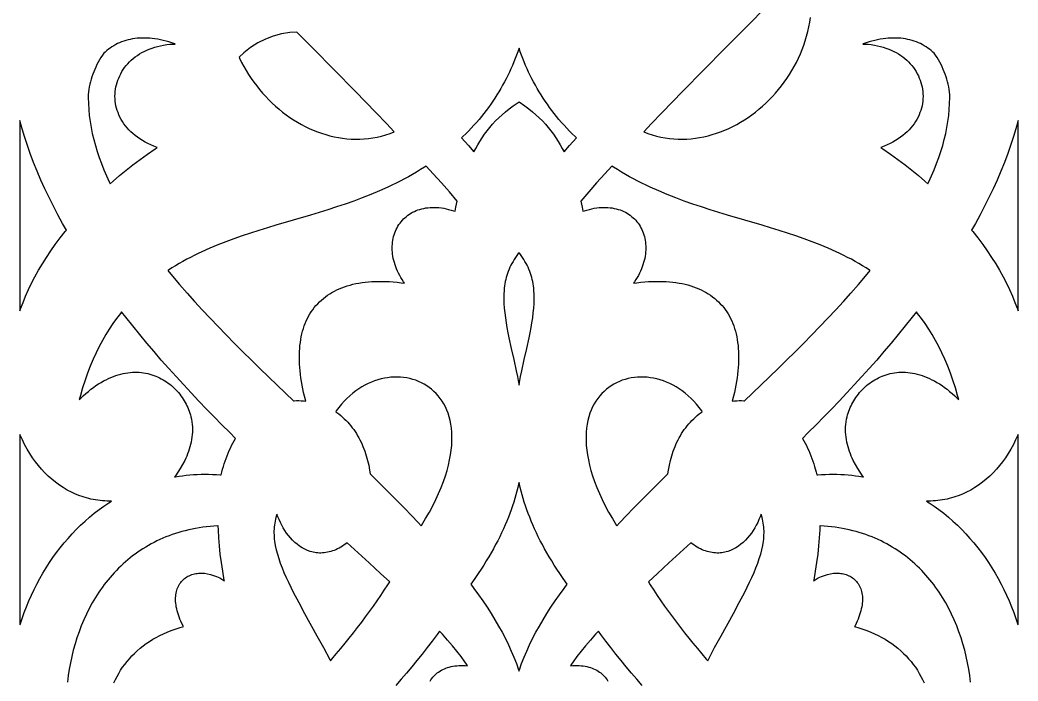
# Model space of a CAD drawing. Extents: x -340 to 340, y -265 to 265.
# Drawn here: x 230.2 to 289.8, y 113.3 to 152.7 of the extents above; entities that cross this region are included whole.
import ezdxf

# ---------------------------------------------------------------- set-up
doc = ezdxf.new("R2010")
doc.units = 0
doc.layers.add('LAYER_1', color=18, linetype='CONTINUOUS')

msp = doc.modelspace()

# ---------------------------------------------------------------- linework, layer by layer
at = {"layer": 'LAYER_1'}
for points in [[(274.831, 153.592), (273.564, 152.303), (272.298, 151.023), (271.036, 149.747), (269.779, 148.47), (268.528, 147.184), (267.907, 146.537), (267.447, 146.054), (267.697, 145.958), (267.953, 145.873), (268.21, 145.799), (268.467, 145.738), (268.726, 145.69), (268.984, 145.652), (269.243, 145.627), (269.501, 145.612), (269.76, 145.609), (270.017, 145.617), (270.275, 145.635), (270.531, 145.664), (270.786, 145.703), (271.04, 145.753), (271.293, 145.812), (271.543, 145.881), (271.792, 145.96), (272.039, 146.048), (272.283, 146.145), (272.524, 146.252), (272.763, 146.367), (272.998, 146.49), (273.23, 146.622), (273.459, 146.763), (273.683, 146.911), (273.904, 147.067), (274.12, 147.23), (274.331, 147.401), (274.538, 147.579), (274.74, 147.764), (274.937, 147.955), (275.128, 148.153), (275.313, 148.358), (275.492, 148.568), (275.665, 148.785), (275.832, 149.006), (275.992, 149.234), (276.145, 149.466), (276.292, 149.704), (276.43, 149.946), (276.561, 150.193), (276.685, 150.445), (276.8, 150.7), (276.907, 150.959), (277.006, 151.222), (277.096, 151.489), (277.177, 151.759), (277.249, 152.031), (277.312, 152.307), (277.365, 152.586), (277.408, 152.867)], [(235.813, 113.159), (235.9, 113.351), (235.996, 113.54), (236.1, 113.726), (236.211, 113.909), (236.33, 114.088), (236.457, 114.263), (236.592, 114.434), (236.734, 114.601), (236.883, 114.763), (237.04, 114.921), (237.204, 115.074), (237.375, 115.221), (237.554, 115.364), (237.739, 115.501), (237.931, 115.632), (238.131, 115.757), (238.337, 115.876), (238.549, 115.988), (238.768, 116.094), (238.994, 116.193), (239.226, 116.285), (239.465, 116.37), (239.709, 116.447), (239.961, 116.517), (239.936, 116.563), (239.87, 116.699), (239.809, 116.832), (239.754, 116.963), (239.705, 117.09), (239.661, 117.216), (239.622, 117.338), (239.588, 117.459), (239.56, 117.576), (239.536, 117.691), (239.518, 117.803), (239.504, 117.913), (239.496, 118.02), (239.492, 118.124), (239.493, 118.226), (239.498, 118.325), (239.509, 118.421), (239.523, 118.515), (239.543, 118.606), (239.567, 118.693), (239.595, 118.778), (239.627, 118.859), (239.664, 118.938), (239.705, 119.012), (239.75, 119.084), (239.798, 119.152), (239.85, 119.216), (239.906, 119.276), (239.965, 119.333), (240.027, 119.386), (240.093, 119.434), (240.16, 119.479), (240.231, 119.52), (240.304, 119.557), (240.379, 119.589), (240.456, 119.618), (240.535, 119.642), (240.615, 119.663), (240.697, 119.68), (240.781, 119.692), (240.866, 119.701), (240.952, 119.706), (241.041, 119.707), (241.216, 119.697), (241.396, 119.672), (241.579, 119.631), (241.762, 119.575), (241.946, 119.504), (242.129, 119.418), (242.312, 119.316), (242.409, 119.253), (242.403, 119.282), (242.309, 119.819), (242.23, 120.342), (242.164, 120.85), (242.112, 121.344), (242.073, 121.823), (242.046, 122.287), (242.038, 122.532), (242.009, 122.531), (241.782, 122.516), (241.557, 122.496), (241.337, 122.472), (241.119, 122.444), (240.904, 122.412), (240.692, 122.375), (240.483, 122.334), (240.277, 122.289), (240.074, 122.24), (239.875, 122.187), (239.678, 122.131), (239.484, 122.07), (239.293, 122.005), (239.105, 121.937), (238.92, 121.865), (238.738, 121.789), (238.559, 121.71), (238.383, 121.627), (238.21, 121.541), (238.039, 121.452), (237.872, 121.359), (237.707, 121.262), (237.546, 121.163), (237.387, 121.06), (237.231, 120.954), (237.078, 120.845), (236.927, 120.733), (236.78, 120.618), (236.636, 120.5), (236.494, 120.379), (236.355, 120.255), (236.219, 120.128), (236.086, 119.999), (235.955, 119.867), (235.828, 119.732), (235.703, 119.595), (235.581, 119.455), (235.462, 119.313), (235.345, 119.169), (235.232, 119.022), (235.121, 118.872), (235.013, 118.721), (234.908, 118.567), (234.805, 118.411), (234.706, 118.254), (234.515, 117.931), (234.335, 117.601), (234.166, 117.264), (234.009, 116.92), (233.862, 116.57), (233.727, 116.214), (233.602, 115.852), (233.489, 115.485), (233.387, 115.114), (233.295, 114.738), (233.215, 114.359), (233.145, 113.976), (233.087, 113.591), (233.039, 113.204)], [(286.961, 113.204), (286.914, 113.591), (286.855, 113.976), (286.786, 114.359), (286.705, 114.738), (286.614, 115.114), (286.511, 115.485), (286.398, 115.852), (286.273, 116.214), (286.138, 116.57), (285.991, 116.92), (285.834, 117.264), (285.665, 117.601), (285.485, 117.931), (285.294, 118.254), (285.195, 118.411), (285.092, 118.567), (284.987, 118.721), (284.879, 118.872), (284.768, 119.022), (284.655, 119.169), (284.538, 119.313), (284.419, 119.455), (284.297, 119.595), (284.172, 119.732), (284.045, 119.867), (283.914, 119.999), (283.781, 120.128), (283.645, 120.255), (283.506, 120.379), (283.364, 120.5), (283.22, 120.618), (283.072, 120.733), (282.922, 120.845), (282.769, 120.954), (282.613, 121.06), (282.454, 121.163), (282.293, 121.262), (282.128, 121.359), (281.961, 121.452), (281.79, 121.541), (281.617, 121.627), (281.441, 121.71), (281.262, 121.789), (281.08, 121.865), (280.895, 121.937), (280.707, 122.005), (280.516, 122.07), (280.322, 122.131), (280.125, 122.187), (279.925, 122.24), (279.723, 122.289), (279.517, 122.334), (279.308, 122.375), (279.096, 122.412), (278.881, 122.444), (278.663, 122.472), (278.442, 122.496), (278.218, 122.516), (277.991, 122.531), (277.961, 122.532), (277.954, 122.287), (277.927, 121.823), (277.888, 121.344), (277.836, 120.85), (277.77, 120.342), (277.691, 119.819), (277.597, 119.282), (277.591, 119.253), (277.688, 119.316), (277.87, 119.418), (278.054, 119.504), (278.238, 119.575), (278.421, 119.631), (278.603, 119.672), (278.783, 119.697), (278.958, 119.707), (279.048, 119.706), (279.134, 119.701), (279.219, 119.692), (279.302, 119.68), (279.385, 119.663), (279.465, 119.642), (279.544, 119.618), (279.621, 119.589), (279.696, 119.557), (279.769, 119.52), (279.839, 119.479), (279.907, 119.434), (279.972, 119.386), (280.035, 119.333), (280.094, 119.276), (280.149, 119.216), (280.202, 119.152), (280.25, 119.084), (280.295, 119.012), (280.336, 118.938), (280.373, 118.859), (280.405, 118.778), (280.433, 118.693), (280.457, 118.606), (280.477, 118.515), (280.491, 118.421), (280.502, 118.325), (280.507, 118.226), (280.508, 118.124), (280.504, 118.02), (280.496, 117.913), (280.482, 117.803), (280.464, 117.691), (280.44, 117.576), (280.412, 117.459), (280.378, 117.338), (280.339, 117.216), (280.295, 117.09), (280.246, 116.963), (280.191, 116.832), (280.13, 116.699), (280.064, 116.563), (280.039, 116.517), (280.291, 116.447), (280.535, 116.37), (280.774, 116.285), (281.006, 116.193), (281.232, 116.094), (281.451, 115.988), (281.663, 115.876), (281.869, 115.757), (282.069, 115.632), (282.261, 115.501), (282.446, 115.364), (282.625, 115.221), (282.796, 115.074), (282.96, 114.921), (283.117, 114.763), (283.266, 114.601), (283.408, 114.434), (283.543, 114.263), (283.67, 114.088), (283.789, 113.909), (283.9, 113.726), (284.004, 113.54), (284.1, 113.351), (284.187, 113.159)], [(254.69, 113.264), (254.74, 113.342), (254.793, 113.417), (254.851, 113.489), (254.912, 113.559), (254.977, 113.626), (255.047, 113.689), (255.12, 113.75), (255.197, 113.806), (255.278, 113.86), (255.362, 113.909), (255.45, 113.955), (255.542, 113.998), (255.638, 114.036), (255.737, 114.07), (255.839, 114.101), (255.945, 114.127), (256.054, 114.149), (256.167, 114.167), (256.283, 114.181), (256.403, 114.191), (256.526, 114.196), (256.652, 114.197), (256.782, 114.193), (256.917, 114.185), (256.863, 114.268), (256.762, 114.417), (256.541, 114.725), (256.296, 115.044), (256.027, 115.373), (255.736, 115.713), (255.423, 116.064), (255.254, 116.247), (255.108, 116.046), (254.813, 115.652), (254.514, 115.262), (254.211, 114.877), (253.903, 114.496), (253.592, 114.119), (253.278, 113.746), (252.96, 113.376), (252.639, 113.01)], [(267.361, 113.01), (267.04, 113.376), (266.722, 113.746), (266.408, 114.119), (266.097, 114.496), (265.789, 114.877), (265.486, 115.262), (265.187, 115.652), (264.892, 116.046), (264.746, 116.247), (264.577, 116.064), (264.264, 115.713), (263.973, 115.373), (263.704, 115.044), (263.459, 114.725), (263.238, 114.417), (263.137, 114.268), (263.083, 114.185), (263.218, 114.193), (263.348, 114.197), (263.475, 114.196), (263.597, 114.191), (263.717, 114.181), (263.833, 114.167), (263.946, 114.149), (264.055, 114.127), (264.161, 114.101), (264.264, 114.07), (264.362, 114.036), (264.458, 113.998), (264.55, 113.955), (264.638, 113.909), (264.722, 113.86), (264.803, 113.806), (264.88, 113.75), (264.953, 113.689), (265.023, 113.626), (265.088, 113.559), (265.15, 113.489), (265.207, 113.417), (265.261, 113.342), (265.31, 113.264)]]:
    msp.add_lwpolyline(points, dxfattribs=at)
for points in [[(249.725, 145.635), (249.983, 145.617), (250.241, 145.609), (250.499, 145.612), (250.757, 145.627), (251.016, 145.652), (251.274, 145.69), (251.533, 145.738), (251.79, 145.799), (252.047, 145.873), (252.303, 145.958), (252.553, 146.054), (252.094, 146.537), (251.472, 147.184), (250.222, 148.47), (248.965, 149.747), (247.703, 151.023), (246.742, 151.999), (246.316, 151.975), (245.816, 151.895), (245.328, 151.765), (244.856, 151.587), (244.402, 151.361), (243.972, 151.089), (243.569, 150.772), (243.29, 150.501), (243.316, 150.445), (243.439, 150.193), (243.57, 149.946), (243.709, 149.704), (243.855, 149.466), (244.008, 149.234), (244.168, 149.006), (244.335, 148.785), (244.508, 148.568), (244.687, 148.358), (244.873, 148.153), (245.064, 147.955), (245.26, 147.764), (245.462, 147.579), (245.669, 147.401), (245.881, 147.23), (246.097, 147.067), (246.317, 146.911), (246.542, 146.763), (246.77, 146.622), (247.002, 146.49), (247.238, 146.367), (247.476, 146.252), (247.717, 146.145), (247.962, 146.048), (248.208, 145.96), (248.457, 145.881), (248.707, 145.812), (248.96, 145.753), (249.214, 145.703), (249.469, 145.664)], [(238.274, 145.038), (238.397, 145.119), (238.204, 145.191), (238.02, 145.268), (237.843, 145.35), (237.674, 145.437), (237.513, 145.529), (237.359, 145.625), (237.213, 145.726), (237.075, 145.831), (236.944, 145.939), (236.821, 146.052), (236.706, 146.167), (236.598, 146.287), (236.498, 146.409), (236.405, 146.534), (236.32, 146.661), (236.242, 146.791), (236.172, 146.923), (236.11, 147.057), (236.055, 147.193), (236.007, 147.33), (235.967, 147.468), (235.934, 147.607), (235.908, 147.747), (235.89, 147.887), (235.879, 148.027), (235.875, 148.168), (235.878, 148.308), (235.889, 148.447), (235.906, 148.586), (235.93, 148.724), (235.961, 148.86), (235.999, 148.995), (236.044, 149.129), (236.096, 149.26), (236.154, 149.39), (236.218, 149.517), (236.289, 149.641), (236.367, 149.763), (236.45, 149.881), (236.54, 149.997), (236.637, 150.109), (236.739, 150.217), (236.848, 150.321), (236.962, 150.421), (237.083, 150.517), (237.209, 150.608), (237.341, 150.695), (237.479, 150.776), (237.622, 150.852), (237.771, 150.923), (237.925, 150.989), (238.085, 151.048), (238.249, 151.101), (238.42, 151.149), (238.595, 151.189), (238.775, 151.224), (238.961, 151.251), (239.151, 151.271), (239.346, 151.284), (239.461, 151.288), (239.439, 151.296), (239.264, 151.357), (239.091, 151.411), (238.921, 151.459), (238.753, 151.502), (238.587, 151.539), (238.423, 151.571), (238.262, 151.597), (238.103, 151.617), (237.947, 151.632), (237.793, 151.642), (237.641, 151.646), (237.492, 151.645), (237.346, 151.64), (237.202, 151.629), (237.062, 151.613), (236.923, 151.592), (236.788, 151.566), (236.655, 151.535), (236.525, 151.5), (236.398, 151.46), (236.273, 151.415), (236.152, 151.366), (236.033, 151.312), (235.917, 151.253), (235.804, 151.19), (235.694, 151.123), (235.587, 151.051), (235.483, 150.975), (235.382, 150.895), (235.284, 150.81), (235.202, 150.734), (235.121, 150.614), (235.033, 150.477), (234.95, 150.339), (234.872, 150.2), (234.798, 150.059), (234.729, 149.917), (234.664, 149.774), (234.604, 149.63), (234.549, 149.484), (234.497, 149.336), (234.451, 149.188), (234.408, 149.038), (234.37, 148.886), (234.336, 148.734), (234.307, 148.58), (234.284, 148.434), (234.279, 148.266), (234.277, 148.088), (234.284, 147.73), (234.305, 147.372), (234.339, 147.014), (234.386, 146.656), (234.446, 146.298), (234.519, 145.94), (234.604, 145.581), (234.701, 145.223), (234.81, 144.865), (234.931, 144.506), (235.063, 144.148), (235.206, 143.789), (235.36, 143.431), (235.524, 143.072), (235.584, 142.949), (235.757, 143.104), (236.141, 143.433), (236.538, 143.759), (236.949, 144.082), (237.375, 144.403), (237.817, 144.721)], [(280.538, 151.288), (280.654, 151.284), (280.849, 151.271), (281.039, 151.251), (281.225, 151.224), (281.405, 151.189), (281.58, 151.149), (281.75, 151.101), (281.915, 151.048), (282.075, 150.989), (282.229, 150.923), (282.378, 150.852), (282.521, 150.776), (282.659, 150.695), (282.791, 150.608), (282.917, 150.517), (283.038, 150.421), (283.152, 150.321), (283.261, 150.217), (283.363, 150.109), (283.459, 149.997), (283.549, 149.881), (283.633, 149.763), (283.711, 149.641), (283.782, 149.517), (283.846, 149.39), (283.904, 149.26), (283.956, 149.129), (284, 148.995), (284.038, 148.86), (284.07, 148.724), (284.094, 148.586), (284.111, 148.447), (284.121, 148.308), (284.125, 148.168), (284.121, 148.027), (284.11, 147.887), (284.092, 147.747), (284.066, 147.607), (284.033, 147.468), (283.993, 147.33), (283.945, 147.193), (283.89, 147.057), (283.828, 146.923), (283.758, 146.791), (283.68, 146.661), (283.595, 146.534), (283.502, 146.409), (283.402, 146.287), (283.294, 146.167), (283.179, 146.052), (283.056, 145.939), (282.925, 145.831), (282.787, 145.726), (282.641, 145.625), (282.487, 145.529), (282.326, 145.437), (282.157, 145.35), (281.98, 145.268), (281.796, 145.191), (281.603, 145.119), (281.726, 145.038), (282.183, 144.721), (282.624, 144.403), (283.05, 144.082), (283.462, 143.759), (283.859, 143.433), (284.243, 143.104), (284.416, 142.949), (284.476, 143.072), (284.64, 143.431), (284.794, 143.789), (284.937, 144.148), (285.069, 144.506), (285.19, 144.865), (285.299, 145.223), (285.396, 145.581), (285.481, 145.94), (285.554, 146.298), (285.614, 146.656), (285.661, 147.014), (285.695, 147.372), (285.716, 147.73), (285.723, 148.088), (285.721, 148.266), (285.716, 148.434), (285.693, 148.58), (285.663, 148.734), (285.63, 148.886), (285.592, 149.038), (285.549, 149.188), (285.503, 149.336), (285.451, 149.484), (285.396, 149.63), (285.336, 149.774), (285.271, 149.918), (285.202, 150.059), (285.128, 150.2), (285.05, 150.339), (284.967, 150.477), (284.879, 150.614), (284.798, 150.734), (284.716, 150.81), (284.618, 150.895), (284.517, 150.975), (284.413, 151.051), (284.306, 151.123), (284.196, 151.19), (284.083, 151.253), (283.967, 151.312), (283.848, 151.366), (283.727, 151.415), (283.602, 151.46), (283.475, 151.5), (283.345, 151.535), (283.212, 151.566), (283.077, 151.592), (282.938, 151.613), (282.797, 151.629), (282.654, 151.64), (282.507, 151.645), (282.358, 151.646), (282.207, 151.642), (282.053, 151.632), (281.897, 151.617), (281.738, 151.597), (281.576, 151.571), (281.413, 151.539), (281.247, 151.502), (281.079, 151.459), (280.908, 151.411), (280.736, 151.357), (280.561, 151.296)], [(260.482, 149.815), (260.393, 150.016), (260.308, 150.218), (260.226, 150.421), (260.148, 150.625), (260.073, 150.83), (260, 151.045), (259.927, 150.83), (259.852, 150.625), (259.774, 150.421), (259.692, 150.218), (259.607, 150.016), (259.518, 149.815), (259.426, 149.616), (259.33, 149.418), (259.231, 149.221), (259.128, 149.025), (259.022, 148.83), (258.912, 148.637), (258.798, 148.445), (258.681, 148.255), (258.561, 148.066), (258.436, 147.879), (258.308, 147.693), (258.176, 147.509), (258.041, 147.326), (257.902, 147.145), (257.759, 146.966), (257.612, 146.788), (257.462, 146.613), (257.308, 146.439), (257.15, 146.267), (256.988, 146.097), (256.823, 145.929), (256.654, 145.763), (256.574, 145.687), (256.984, 145.226), (257.311, 144.851), (257.413, 145.048), (257.534, 145.265), (257.663, 145.48), (257.799, 145.691), (257.943, 145.899), (258.095, 146.103), (258.256, 146.304), (258.425, 146.502), (258.604, 146.695), (258.793, 146.884), (258.991, 147.07), (259.199, 147.251), (259.418, 147.427), (259.648, 147.599), (260, 147.844), (260.352, 147.599), (260.582, 147.427), (260.801, 147.251), (261.009, 147.07), (261.207, 146.884), (261.396, 146.695), (261.574, 146.502), (261.744, 146.304), (261.905, 146.103), (262.057, 145.899), (262.201, 145.691), (262.337, 145.48), (262.465, 145.265), (262.587, 145.048), (262.689, 144.851), (263.016, 145.226), (263.426, 145.687), (263.346, 145.763), (263.177, 145.929), (263.012, 146.097), (262.85, 146.267), (262.692, 146.439), (262.538, 146.613), (262.388, 146.788), (262.241, 146.966), (262.098, 147.145), (261.959, 147.326), (261.824, 147.509), (261.692, 147.693), (261.564, 147.879), (261.44, 148.066), (261.319, 148.255), (261.202, 148.445), (261.088, 148.637), (260.978, 148.83), (260.872, 149.025), (260.769, 149.221), (260.67, 149.418), (260.574, 149.616)], [(230.296, 146.369), (230.221, 146.64), (230.2, 146.722), (230.2, 135.365), (230.241, 135.486), (230.384, 135.865), (230.54, 136.246), (230.711, 136.628), (230.895, 137.011), (231.094, 137.396), (231.307, 137.782), (231.536, 138.168), (231.779, 138.554), (232.038, 138.941), (232.312, 139.328), (232.602, 139.714), (232.906, 140.098), (232.97, 140.178), (232.748, 140.571), (232.467, 141.085), (232.197, 141.602), (231.937, 142.122), (231.689, 142.644), (231.453, 143.169), (231.228, 143.696), (231.015, 144.226), (230.816, 144.758), (230.629, 145.293), (230.456, 145.83)], [(287.688, 139.328), (287.962, 138.941), (288.221, 138.554), (288.464, 138.168), (288.693, 137.782), (288.906, 137.396), (289.105, 137.011), (289.29, 136.628), (289.46, 136.245), (289.616, 135.864), (289.759, 135.485), (289.8, 135.365), (289.8, 146.721), (289.778, 146.64), (289.704, 146.369), (289.544, 145.83), (289.371, 145.293), (289.184, 144.758), (288.985, 144.226), (288.772, 143.696), (288.548, 143.169), (288.311, 142.644), (288.063, 142.122), (287.803, 141.602), (287.533, 141.085), (287.253, 140.571), (287.03, 140.178), (287.094, 140.098), (287.398, 139.714)], [(252.773, 140.414), (252.831, 140.507), (252.894, 140.597), (252.962, 140.684), (253.034, 140.768), (253.109, 140.848), (253.189, 140.924), (253.273, 140.996), (253.361, 141.065), (253.453, 141.129), (253.548, 141.189), (253.647, 141.245), (253.75, 141.296), (253.856, 141.343), (253.965, 141.385), (254.078, 141.422), (254.193, 141.454), (254.312, 141.481), (254.434, 141.503), (254.559, 141.52), (254.686, 141.531), (254.816, 141.537), (254.949, 141.538), (255.084, 141.533), (255.222, 141.522), (255.362, 141.505), (255.505, 141.483), (255.65, 141.455), (255.797, 141.42), (255.946, 141.38), (256.097, 141.333), (256.182, 141.304), (256.231, 141.544), (256.312, 141.915), (255.84, 142.46), (255.363, 143), (254.881, 143.538), (254.455, 144.007), (254.363, 143.946), (254.124, 143.796), (253.884, 143.65), (253.642, 143.508), (253.399, 143.371), (253.154, 143.238), (252.908, 143.109), (252.661, 142.984), (252.412, 142.863), (252.162, 142.745), (251.66, 142.521), (251.153, 142.309), (250.644, 142.109), (250.131, 141.919), (249.617, 141.738), (249.101, 141.565), (248.583, 141.399), (248.066, 141.238), (247.548, 141.081), (246.515, 140.776), (245.489, 140.473), (244.979, 140.32), (244.473, 140.164), (243.971, 140.004), (243.473, 139.839), (242.98, 139.667), (242.493, 139.488), (242.011, 139.3), (241.536, 139.102), (241.067, 138.893), (240.837, 138.784), (240.607, 138.672), (240.38, 138.557), (240.155, 138.438), (239.932, 138.316), (239.711, 138.189), (239.492, 138.059), (239.276, 137.925), (239.062, 137.786), (239.031, 137.766), (239.307, 137.432), (239.735, 136.929), (240.175, 136.427), (240.625, 135.926), (241.085, 135.424), (241.555, 134.923), (242.033, 134.423), (242.519, 133.922), (243.012, 133.423), (243.512, 132.923), (244.017, 132.424), (244.526, 131.926), (245.558, 130.93), (246.536, 129.996), (246.58, 129.999), (246.717, 130.004), (246.855, 130.004), (246.996, 129.999), (247.137, 129.99), (247.267, 129.978), (247.189, 130.272), (247.136, 130.497), (247.088, 130.718), (247.046, 130.936), (247.008, 131.151), (246.976, 131.362), (246.948, 131.571), (246.925, 131.776), (246.907, 131.978), (246.894, 132.177), (246.886, 132.373), (246.883, 132.566), (246.885, 132.755), (246.892, 132.941), (246.904, 133.124), (246.921, 133.303), (246.943, 133.479), (246.97, 133.651), (247.001, 133.82), (247.038, 133.985), (247.08, 134.147), (247.127, 134.305), (247.179, 134.46), (247.236, 134.611), (247.299, 134.758), (247.366, 134.901), (247.438, 135.04), (247.516, 135.175), (247.598, 135.306), (247.686, 135.433), (247.778, 135.556), (247.876, 135.675), (247.978, 135.789), (248.086, 135.899), (248.198, 136.005), (248.316, 136.105), (248.438, 136.202), (248.564, 136.293), (248.696, 136.38), (248.832, 136.463), (248.973, 136.54), (249.119, 136.613), (249.269, 136.681), (249.423, 136.745), (249.582, 136.803), (249.746, 136.857), (249.914, 136.905), (250.086, 136.949), (250.263, 136.988), (250.444, 137.022), (250.63, 137.051), (250.819, 137.076), (251.014, 137.095), (251.212, 137.109), (251.415, 137.119), (251.622, 137.123), (251.834, 137.122), (252.05, 137.117), (252.27, 137.106), (252.494, 137.09), (252.723, 137.069), (252.956, 137.043), (253.167, 137.015), (253.106, 137.101), (253.023, 137.227), (252.946, 137.353), (252.874, 137.48), (252.807, 137.607), (252.746, 137.734), (252.691, 137.861), (252.641, 137.988), (252.596, 138.115), (252.557, 138.241), (252.523, 138.367), (252.495, 138.493), (252.471, 138.617), (252.453, 138.741), (252.44, 138.864), (252.432, 138.986), (252.429, 139.107), (252.431, 139.226), (252.438, 139.344), (252.45, 139.46), (252.467, 139.575), (252.489, 139.688), (252.515, 139.798), (252.546, 139.907), (252.582, 140.014), (252.623, 140.118), (252.668, 140.219), (252.718, 140.318)], [(269.737, 136.988), (269.914, 136.949), (270.086, 136.906), (270.254, 136.857), (270.418, 136.803), (270.577, 136.745), (270.731, 136.682), (270.882, 136.613), (271.027, 136.541), (271.168, 136.463), (271.304, 136.381), (271.436, 136.294), (271.563, 136.202), (271.685, 136.105), (271.802, 136.005), (271.914, 135.899), (272.022, 135.789), (272.124, 135.675), (272.222, 135.556), (272.314, 135.434), (272.402, 135.306), (272.484, 135.175), (272.562, 135.04), (272.634, 134.901), (272.701, 134.758), (272.764, 134.611), (272.821, 134.46), (272.873, 134.305), (272.92, 134.147), (272.962, 133.985), (272.998, 133.82), (273.03, 133.651), (273.057, 133.479), (273.079, 133.303), (273.096, 133.124), (273.108, 132.941), (273.115, 132.755), (273.117, 132.566), (273.113, 132.373), (273.106, 132.177), (273.093, 131.978), (273.075, 131.776), (273.052, 131.571), (273.024, 131.362), (272.991, 131.151), (272.954, 130.936), (272.911, 130.718), (272.864, 130.497), (272.811, 130.272), (272.732, 129.978), (272.863, 129.99), (273.005, 129.999), (273.145, 130.003), (273.283, 130.003), (273.42, 129.999), (273.464, 129.996), (274.442, 130.929), (275.474, 131.925), (275.983, 132.424), (276.488, 132.923), (276.988, 133.422), (277.481, 133.922), (277.967, 134.423), (278.445, 134.923), (278.915, 135.424), (279.375, 135.926), (279.825, 136.427), (280.265, 136.929), (280.693, 137.432), (280.969, 137.766), (280.938, 137.786), (280.724, 137.925), (280.508, 138.059), (280.289, 138.189), (280.068, 138.316), (279.845, 138.438), (279.62, 138.557), (279.393, 138.672), (279.163, 138.784), (278.933, 138.893), (278.464, 139.102), (277.989, 139.3), (277.507, 139.488), (277.02, 139.667), (276.527, 139.839), (276.029, 140.004), (275.527, 140.164), (275.021, 140.32), (274.511, 140.473), (273.485, 140.776), (272.452, 141.081), (271.934, 141.238), (271.417, 141.399), (270.9, 141.565), (270.383, 141.738), (269.869, 141.919), (269.356, 142.109), (268.847, 142.309), (268.34, 142.521), (267.838, 142.745), (267.588, 142.863), (267.339, 142.984), (267.092, 143.109), (266.846, 143.238), (266.601, 143.371), (266.358, 143.508), (266.116, 143.65), (265.876, 143.796), (265.637, 143.946), (265.544, 144.007), (265.119, 143.538), (264.637, 143), (264.16, 142.46), (263.688, 141.915), (263.77, 141.544), (263.818, 141.304), (263.903, 141.333), (264.054, 141.38), (264.203, 141.42), (264.35, 141.455), (264.495, 141.483), (264.638, 141.505), (264.778, 141.522), (264.916, 141.533), (265.051, 141.538), (265.184, 141.537), (265.314, 141.531), (265.442, 141.52), (265.566, 141.503), (265.688, 141.481), (265.807, 141.454), (265.923, 141.422), (266.035, 141.385), (266.145, 141.343), (266.251, 141.296), (266.353, 141.245), (266.452, 141.189), (266.548, 141.129), (266.639, 141.065), (266.727, 140.996), (266.811, 140.924), (266.891, 140.848), (266.967, 140.768), (267.038, 140.684), (267.106, 140.598), (267.169, 140.507), (267.228, 140.414), (267.282, 140.318), (267.332, 140.219), (267.377, 140.118), (267.418, 140.014), (267.454, 139.907), (267.485, 139.799), (267.511, 139.688), (267.533, 139.575), (267.55, 139.46), (267.562, 139.344), (267.569, 139.226), (267.571, 139.107), (267.568, 138.986), (267.56, 138.864), (267.547, 138.741), (267.529, 138.618), (267.506, 138.493), (267.477, 138.368), (267.443, 138.242), (267.404, 138.115), (267.359, 137.988), (267.309, 137.861), (267.254, 137.734), (267.193, 137.607), (267.126, 137.48), (267.054, 137.354), (266.977, 137.227), (266.894, 137.101), (266.833, 137.016), (267.044, 137.044), (267.277, 137.07), (267.506, 137.091), (267.73, 137.106), (267.951, 137.117), (268.166, 137.123), (268.378, 137.123), (268.585, 137.119), (268.788, 137.11), (268.987, 137.095), (269.181, 137.076), (269.371, 137.052), (269.556, 137.023)], [(259.576, 138.198), (259.515, 138.08), (259.458, 137.961), (259.406, 137.841), (259.359, 137.721), (259.316, 137.599), (259.277, 137.477), (259.242, 137.354), (259.211, 137.23), (259.183, 137.105), (259.16, 136.979), (259.14, 136.852), (259.124, 136.724), (259.111, 136.596), (259.095, 136.333), (259.092, 136.066), (259.1, 135.794), (259.118, 135.518), (259.146, 135.236), (259.184, 134.949), (259.229, 134.657), (259.281, 134.36), (259.339, 134.057), (259.402, 133.749), (259.54, 133.116), (259.686, 132.462), (259.833, 131.785), (259.905, 131.437), (259.973, 131.083), (260, 130.934), (260.027, 131.083), (260.095, 131.437), (260.167, 131.785), (260.314, 132.462), (260.46, 133.116), (260.598, 133.749), (260.661, 134.057), (260.719, 134.36), (260.771, 134.657), (260.816, 134.949), (260.854, 135.236), (260.882, 135.518), (260.9, 135.794), (260.908, 136.066), (260.905, 136.333), (260.889, 136.596), (260.876, 136.724), (260.86, 136.852), (260.84, 136.979), (260.817, 137.105), (260.789, 137.23), (260.758, 137.354), (260.723, 137.477), (260.684, 137.599), (260.641, 137.721), (260.594, 137.841), (260.542, 137.961), (260.485, 138.08), (260.424, 138.198), (260.357, 138.316), (260.286, 138.433), (260.21, 138.549), (260.128, 138.665), (260.041, 138.781), (260, 138.832), (259.959, 138.781), (259.871, 138.665), (259.79, 138.549), (259.714, 138.433), (259.642, 138.316)], [(241.802, 129.029), (241.342, 129.502), (240.884, 129.979), (240.428, 130.46), (239.976, 130.946), (239.527, 131.436), (239.082, 131.929), (238.641, 132.427), (238.206, 132.929), (237.775, 133.435), (237.351, 133.945), (236.933, 134.459), (236.521, 134.976), (236.271, 135.298), (236.194, 135.204), (235.967, 134.907), (235.746, 134.598), (235.532, 134.277), (235.326, 133.943), (235.126, 133.596), (234.933, 133.236), (234.748, 132.861), (234.571, 132.473), (234.402, 132.07), (234.24, 131.651), (234.087, 131.218), (233.942, 130.768), (233.806, 130.303), (233.744, 130.068), (233.827, 130.15), (233.98, 130.294), (234.133, 130.43), (234.285, 130.558), (234.437, 130.679), (234.589, 130.793), (234.74, 130.9), (234.891, 130.999), (235.041, 131.091), (235.19, 131.176), (235.339, 131.255), (235.487, 131.327), (235.635, 131.392), (235.781, 131.45), (235.927, 131.502), (236.072, 131.548), (236.215, 131.588), (236.358, 131.621), (236.499, 131.649), (236.639, 131.67), (236.778, 131.686), (236.915, 131.696), (237.051, 131.701), (237.185, 131.7), (237.317, 131.694), (237.448, 131.682), (237.577, 131.666), (237.704, 131.644), (237.829, 131.618), (237.951, 131.587), (238.072, 131.552), (238.191, 131.512), (238.307, 131.468), (238.421, 131.42), (238.532, 131.367), (238.641, 131.311), (238.748, 131.252), (238.852, 131.188), (238.953, 131.122), (239.052, 131.052), (239.147, 130.978), (239.24, 130.902), (239.331, 130.823), (239.418, 130.741), (239.502, 130.657), (239.583, 130.569), (239.662, 130.48), (239.737, 130.388), (239.809, 130.294), (239.878, 130.199), (239.943, 130.101), (240.005, 130.001), (240.064, 129.9), (240.12, 129.797), (240.172, 129.693), (240.22, 129.588), (240.265, 129.481), (240.307, 129.373), (240.344, 129.265), (240.378, 129.155), (240.409, 129.044), (240.443, 128.892), (240.47, 128.739), (240.488, 128.585), (240.499, 128.433), (240.503, 128.28), (240.499, 128.129), (240.489, 127.978), (240.473, 127.829), (240.451, 127.681), (240.423, 127.534), (240.39, 127.389), (240.352, 127.246), (240.31, 127.105), (240.263, 126.966), (240.212, 126.83), (240.158, 126.695), (240.101, 126.564), (240.04, 126.433), (239.912, 126.186), (239.775, 125.949), (239.632, 125.727), (239.485, 125.519), (239.432, 125.451), (239.487, 125.46), (239.7, 125.494), (239.915, 125.524), (240.131, 125.549), (240.35, 125.57), (240.57, 125.587), (240.791, 125.599), (241.015, 125.607), (241.24, 125.61), (241.467, 125.609), (241.696, 125.604), (241.927, 125.594), (242.159, 125.579), (242.217, 125.574), (242.255, 125.737), (242.298, 125.904), (242.345, 126.069), (242.395, 126.233), (242.449, 126.394), (242.505, 126.554), (242.565, 126.712), (242.629, 126.868), (242.695, 127.021), (242.765, 127.172), (242.838, 127.321), (242.915, 127.467), (242.994, 127.61), (243.077, 127.751), (242.727, 128.097), (242.264, 128.561)], [(286.256, 130.068), (286.194, 130.303), (286.058, 130.768), (285.913, 131.218), (285.76, 131.651), (285.598, 132.07), (285.429, 132.473), (285.252, 132.861), (285.067, 133.236), (284.874, 133.596), (284.674, 133.943), (284.467, 134.277), (284.253, 134.598), (284.033, 134.907), (283.805, 135.204), (283.728, 135.298), (283.479, 134.976), (283.067, 134.459), (282.649, 133.945), (282.224, 133.435), (281.794, 132.929), (281.358, 132.427), (280.918, 131.929), (280.473, 131.436), (280.024, 130.946), (279.572, 130.46), (279.116, 129.979), (278.658, 129.502), (278.198, 129.029), (277.736, 128.561), (277.273, 128.097), (276.923, 127.751), (277.005, 127.61), (277.085, 127.467), (277.161, 127.321), (277.235, 127.172), (277.304, 127.021), (277.371, 126.868), (277.434, 126.712), (277.494, 126.554), (277.551, 126.394), (277.604, 126.233), (277.655, 126.069), (277.745, 125.738), (277.783, 125.574), (277.841, 125.579), (278.073, 125.594), (278.304, 125.604), (278.532, 125.609), (278.759, 125.61), (278.985, 125.607), (279.208, 125.599), (279.43, 125.587), (279.65, 125.57), (279.869, 125.549), (280.085, 125.524), (280.3, 125.494), (280.513, 125.46), (280.568, 125.451), (280.515, 125.519), (280.369, 125.727), (280.226, 125.949), (280.089, 126.186), (279.96, 126.433), (279.899, 126.564), (279.842, 126.695), (279.788, 126.83), (279.737, 126.966), (279.69, 127.105), (279.648, 127.246), (279.61, 127.389), (279.577, 127.534), (279.549, 127.681), (279.527, 127.829), (279.511, 127.978), (279.501, 128.129), (279.497, 128.28), (279.501, 128.433), (279.512, 128.585), (279.53, 128.739), (279.557, 128.892), (279.591, 129.044), (279.622, 129.155), (279.656, 129.265), (279.693, 129.373), (279.735, 129.481), (279.78, 129.588), (279.828, 129.693), (279.88, 129.797), (279.936, 129.9), (279.995, 130.001), (280.057, 130.101), (280.122, 130.199), (280.191, 130.294), (280.263, 130.388), (280.338, 130.48), (280.417, 130.569), (280.498, 130.657), (280.582, 130.741), (280.67, 130.823), (280.76, 130.902), (280.853, 130.978), (280.949, 131.052), (281.047, 131.122), (281.148, 131.188), (281.252, 131.252), (281.359, 131.311), (281.468, 131.367), (281.579, 131.42), (281.693, 131.468), (281.809, 131.512), (281.928, 131.552), (282.048, 131.587), (282.171, 131.618), (282.296, 131.644), (282.423, 131.666), (282.552, 131.682), (282.683, 131.694), (282.815, 131.7), (282.949, 131.701), (283.085, 131.696), (283.222, 131.686), (283.361, 131.67), (283.501, 131.649), (283.642, 131.621), (283.785, 131.588), (283.928, 131.548), (284.073, 131.502), (284.219, 131.45), (284.365, 131.392), (284.512, 131.327), (284.661, 131.255), (284.809, 131.176), (284.959, 131.091), (285.109, 130.999), (285.26, 130.9), (285.411, 130.793), (285.563, 130.679), (285.715, 130.558), (285.867, 130.43), (286.02, 130.294), (286.173, 130.15)], [(253.296, 131.358), (253.111, 131.386), (252.923, 131.403), (252.734, 131.411), (252.542, 131.409), (252.349, 131.397), (252.155, 131.374), (251.96, 131.342), (251.766, 131.299), (251.571, 131.246), (251.377, 131.183), (251.184, 131.109), (250.993, 131.025), (250.803, 130.93), (250.615, 130.825), (250.43, 130.709), (250.248, 130.582), (250.069, 130.445), (249.894, 130.297), (249.724, 130.137), (249.558, 129.967), (249.396, 129.785), (249.24, 129.592), (249.09, 129.388), (249.057, 129.339), (249.124, 129.293), (249.24, 129.208), (249.353, 129.118), (249.462, 129.024), (249.568, 128.927), (249.67, 128.826), (249.769, 128.722), (249.865, 128.614), (249.956, 128.504), (250.045, 128.39), (250.129, 128.274), (250.211, 128.155), (250.289, 128.033), (250.363, 127.909), (250.434, 127.783), (250.502, 127.655), (250.566, 127.524), (250.627, 127.392), (250.684, 127.259), (250.738, 127.123), (250.789, 126.985), (250.88, 126.709), (250.958, 126.427), (251.023, 126.143), (251.074, 125.856), (251.103, 125.64), (251.913, 124.843), (252.754, 124), (253.166, 123.578), (253.571, 123.157), (253.97, 122.736), (254.165, 122.527), (254.178, 122.553), (254.425, 122.961), (254.647, 123.351), (254.85, 123.732), (255.035, 124.104), (255.202, 124.468), (255.353, 124.823), (255.486, 125.169), (255.603, 125.506), (255.703, 125.834), (255.789, 126.153), (255.859, 126.462), (255.914, 126.762), (255.955, 127.053), (255.983, 127.335), (255.997, 127.607), (255.998, 127.87), (255.988, 128.123), (255.965, 128.367), (255.93, 128.601), (255.885, 128.826), (255.829, 129.042), (255.763, 129.248), (255.688, 129.444), (255.603, 129.631), (255.509, 129.809), (255.407, 129.978), (255.297, 130.137), (255.179, 130.287), (255.054, 130.427), (254.921, 130.559), (254.783, 130.681), (254.638, 130.794), (254.487, 130.897), (254.33, 130.991), (254.169, 131.076), (254.002, 131.152), (253.832, 131.218), (253.657, 131.274), (253.478, 131.321)], [(269.789, 128.155), (269.871, 128.274), (269.956, 128.39), (270.044, 128.504), (270.136, 128.614), (270.231, 128.722), (270.33, 128.826), (270.432, 128.927), (270.538, 129.024), (270.647, 129.118), (270.76, 129.208), (270.876, 129.293), (270.943, 129.339), (270.91, 129.388), (270.76, 129.592), (270.604, 129.785), (270.443, 129.967), (270.277, 130.137), (270.106, 130.297), (269.931, 130.445), (269.752, 130.582), (269.57, 130.709), (269.385, 130.825), (269.197, 130.93), (269.008, 131.025), (268.816, 131.109), (268.623, 131.183), (268.429, 131.246), (268.235, 131.299), (268.04, 131.342), (267.845, 131.374), (267.651, 131.397), (267.458, 131.409), (267.267, 131.411), (267.077, 131.403), (266.889, 131.386), (266.704, 131.358), (266.522, 131.321), (266.344, 131.274), (266.169, 131.218), (265.998, 131.152), (265.831, 131.076), (265.67, 130.991), (265.513, 130.897), (265.362, 130.794), (265.217, 130.681), (265.079, 130.559), (264.947, 130.427), (264.821, 130.287), (264.703, 130.137), (264.593, 129.978), (264.491, 129.809), (264.397, 129.631), (264.313, 129.444), (264.237, 129.248), (264.171, 129.042), (264.115, 128.826), (264.07, 128.601), (264.035, 128.367), (264.013, 128.123), (264.002, 127.87), (264.003, 127.607), (264.017, 127.335), (264.045, 127.053), (264.086, 126.762), (264.141, 126.462), (264.211, 126.153), (264.297, 125.834), (264.397, 125.506), (264.514, 125.169), (264.647, 124.823), (264.798, 124.468), (264.965, 124.104), (265.15, 123.732), (265.353, 123.351), (265.575, 122.961), (265.822, 122.553), (265.835, 122.527), (266.03, 122.736), (266.429, 123.157), (266.834, 123.578), (267.246, 123.999), (268.087, 124.843), (268.897, 125.64), (268.926, 125.856), (268.977, 126.143), (269.042, 126.427), (269.12, 126.709), (269.211, 126.985), (269.262, 127.123), (269.316, 127.259), (269.373, 127.392), (269.434, 127.524), (269.498, 127.655), (269.566, 127.783), (269.637, 127.909), (269.711, 128.033)], [(234.358, 123.052), (234.637, 123.28), (234.922, 123.499), (235.214, 123.709), (235.512, 123.91), (235.67, 124.008), (235.558, 124.007), (235.415, 124.009), (235.273, 124.015), (235.132, 124.025), (234.992, 124.038), (234.853, 124.056), (234.714, 124.077), (234.577, 124.102), (234.441, 124.13), (234.306, 124.162), (234.172, 124.197), (234.039, 124.236), (233.908, 124.279), (233.776, 124.325), (233.521, 124.427), (233.27, 124.542), (233.024, 124.67), (232.785, 124.811), (232.552, 124.964), (232.325, 125.13), (232.105, 125.307), (231.893, 125.495), (231.688, 125.695), (231.49, 125.905), (231.3, 126.126), (231.119, 126.357), (230.946, 126.598), (230.781, 126.849), (230.625, 127.109), (230.479, 127.378), (230.342, 127.656), (230.214, 127.943), (230.2, 127.978), (230.2, 116.632), (230.203, 116.641), (230.323, 116.999), (230.452, 117.353), (230.588, 117.703), (230.733, 118.049), (230.885, 118.39), (231.046, 118.727), (231.214, 119.059), (231.39, 119.386), (231.574, 119.707), (231.765, 120.023), (231.964, 120.333), (232.171, 120.637), (232.385, 120.934), (232.606, 121.225), (232.835, 121.508), (233.071, 121.785), (233.314, 122.054), (233.565, 122.316), (233.822, 122.569), (234.087, 122.815)], [(289.8, 127.978), (289.785, 127.943), (289.658, 127.656), (289.521, 127.378), (289.374, 127.109), (289.219, 126.849), (289.054, 126.598), (288.881, 126.357), (288.699, 126.126), (288.51, 125.905), (288.312, 125.695), (288.107, 125.495), (287.894, 125.307), (287.675, 125.13), (287.448, 124.964), (287.215, 124.811), (286.976, 124.67), (286.73, 124.542), (286.479, 124.427), (286.224, 124.325), (286.092, 124.279), (285.961, 124.236), (285.828, 124.197), (285.694, 124.162), (285.559, 124.13), (285.423, 124.102), (285.286, 124.077), (285.147, 124.056), (285.008, 124.038), (284.868, 124.025), (284.727, 124.015), (284.585, 124.009), (284.442, 124.007), (284.33, 124.008), (284.487, 123.91), (284.786, 123.709), (285.078, 123.499), (285.363, 123.28), (285.642, 123.052), (285.913, 122.815), (286.178, 122.57), (286.435, 122.316), (286.686, 122.055), (286.929, 121.785), (287.165, 121.509), (287.394, 121.225), (287.615, 120.934), (287.829, 120.637), (288.036, 120.333), (288.235, 120.023), (288.426, 119.707), (288.61, 119.386), (288.786, 119.059), (288.954, 118.727), (289.114, 118.39), (289.267, 118.049), (289.412, 117.703), (289.548, 117.353), (289.676, 116.999), (289.797, 116.641), (289.8, 116.632)], [(262.159, 118.046), (262.421, 118.421), (262.692, 118.796), (262.883, 119.051), (262.785, 119.186), (262.605, 119.44), (262.432, 119.692), (262.265, 119.942), (262.105, 120.191), (261.951, 120.438), (261.803, 120.683), (261.661, 120.926), (261.525, 121.168), (261.394, 121.408), (261.27, 121.646), (261.151, 121.883), (261.037, 122.118), (260.929, 122.351), (260.827, 122.583), (260.729, 122.813), (260.637, 123.041), (260.55, 123.268), (260.468, 123.493), (260.39, 123.717), (260.318, 123.939), (260.249, 124.159), (260.186, 124.378), (260.127, 124.595), (260.072, 124.811), (260.022, 125.025), (260, 125.124), (259.979, 125.026), (259.928, 124.812), (259.873, 124.596), (259.814, 124.379), (259.751, 124.16), (259.683, 123.939), (259.61, 123.717), (259.532, 123.494), (259.45, 123.269), (259.363, 123.042), (259.271, 122.813), (259.173, 122.583), (259.07, 122.351), (258.963, 122.118), (258.849, 121.883), (258.73, 121.646), (258.606, 121.408), (258.475, 121.168), (258.339, 120.926), (258.197, 120.683), (258.049, 120.438), (257.895, 120.191), (257.735, 119.942), (257.568, 119.692), (257.395, 119.44), (257.215, 119.186), (257.117, 119.051), (257.308, 118.796), (257.579, 118.421), (257.841, 118.046), (258.092, 117.672), (258.333, 117.298), (258.563, 116.924), (258.783, 116.55), (258.99, 116.177), (259.186, 115.803), (259.369, 115.43), (259.54, 115.057), (259.698, 114.684), (259.843, 114.311), (259.974, 113.939), (260, 113.857), (260.026, 113.939), (260.157, 114.311), (260.302, 114.684), (260.46, 115.057), (260.631, 115.43), (260.814, 115.803), (261.01, 116.177), (261.217, 116.55), (261.437, 116.924), (261.667, 117.298), (261.908, 117.672)], [(245.671, 122.901), (245.602, 123.07), (245.547, 123.219), (245.522, 123.147), (245.487, 123.035), (245.457, 122.922), (245.431, 122.809), (245.41, 122.694), (245.393, 122.579), (245.38, 122.462), (245.372, 122.345), (245.367, 122.226), (245.367, 122.106), (245.371, 121.985), (245.378, 121.863), (245.389, 121.74), (245.404, 121.617), (245.445, 121.362), (245.501, 121.105), (245.569, 120.842), (245.651, 120.574), (245.745, 120.302), (245.85, 120.024), (245.966, 119.742), (246.092, 119.455), (246.228, 119.163), (246.372, 118.866), (246.524, 118.565), (246.85, 117.946), (247.198, 117.308), (247.937, 115.971), (248.317, 115.272), (248.694, 114.553), (248.734, 114.477), (248.817, 114.572), (249.086, 114.887), (249.351, 115.203), (249.611, 115.519), (249.867, 115.835), (250.118, 116.151), (250.364, 116.467), (250.605, 116.784), (250.842, 117.1), (251.074, 117.417), (251.302, 117.735), (251.524, 118.052), (251.742, 118.37), (251.955, 118.687), (252.163, 119.005), (252.277, 119.184), (251.738, 119.685), (251.053, 120.317), (249.738, 121.517), (249.668, 121.464), (249.565, 121.391), (249.462, 121.324), (249.359, 121.262), (249.257, 121.206), (249.156, 121.154), (249.055, 121.108), (248.954, 121.066), (248.854, 121.03), (248.754, 120.998), (248.655, 120.972), (248.557, 120.95), (248.459, 120.932), (248.362, 120.92), (248.266, 120.912), (248.171, 120.908), (248.077, 120.909), (247.984, 120.914), (247.892, 120.924), (247.801, 120.937), (247.711, 120.955), (247.623, 120.976), (247.534, 121.002), (247.367, 121.062), (247.203, 121.136), (247.046, 121.222), (246.895, 121.32), (246.75, 121.428), (246.612, 121.546), (246.481, 121.672), (246.356, 121.806), (246.238, 121.947), (246.126, 122.095), (246.021, 122.248), (245.923, 122.406), (245.832, 122.568), (245.748, 122.733)], [(273.772, 119.163), (273.908, 119.455), (274.034, 119.742), (274.15, 120.024), (274.255, 120.302), (274.349, 120.574), (274.431, 120.842), (274.499, 121.105), (274.555, 121.362), (274.596, 121.617), (274.611, 121.74), (274.622, 121.863), (274.629, 121.985), (274.633, 122.106), (274.633, 122.226), (274.628, 122.345), (274.62, 122.462), (274.607, 122.579), (274.59, 122.694), (274.569, 122.809), (274.543, 122.922), (274.513, 123.035), (274.478, 123.147), (274.453, 123.219), (274.398, 123.071), (274.329, 122.901), (274.252, 122.733), (274.168, 122.568), (274.077, 122.406), (273.979, 122.248), (273.874, 122.095), (273.762, 121.948), (273.644, 121.806), (273.519, 121.672), (273.388, 121.546), (273.249, 121.428), (273.105, 121.32), (272.954, 121.222), (272.796, 121.136), (272.633, 121.062), (272.466, 121.002), (272.377, 120.976), (272.288, 120.955), (272.199, 120.937), (272.108, 120.924), (272.016, 120.915), (271.923, 120.909), (271.829, 120.908), (271.733, 120.912), (271.637, 120.92), (271.54, 120.932), (271.443, 120.95), (271.344, 120.972), (271.245, 120.998), (271.145, 121.03), (271.045, 121.066), (270.945, 121.108), (270.843, 121.154), (270.742, 121.206), (270.64, 121.262), (270.537, 121.324), (270.434, 121.391), (270.331, 121.464), (270.261, 121.517), (268.947, 120.317), (268.262, 119.685), (267.723, 119.184), (267.837, 119.005), (268.045, 118.687), (268.258, 118.37), (268.476, 118.052), (268.698, 117.735), (268.926, 117.417), (269.158, 117.101), (269.395, 116.784), (269.636, 116.467), (269.883, 116.151), (270.134, 115.835), (270.389, 115.519), (270.649, 115.203), (270.914, 114.887), (271.184, 114.572), (271.266, 114.477), (271.306, 114.553), (271.683, 115.272), (272.063, 115.971), (272.803, 117.308), (273.15, 117.946), (273.476, 118.565), (273.628, 118.866)]]:
    msp.add_lwpolyline(points, close=True, dxfattribs=at)

doc.saveas('drawing.dxf')
